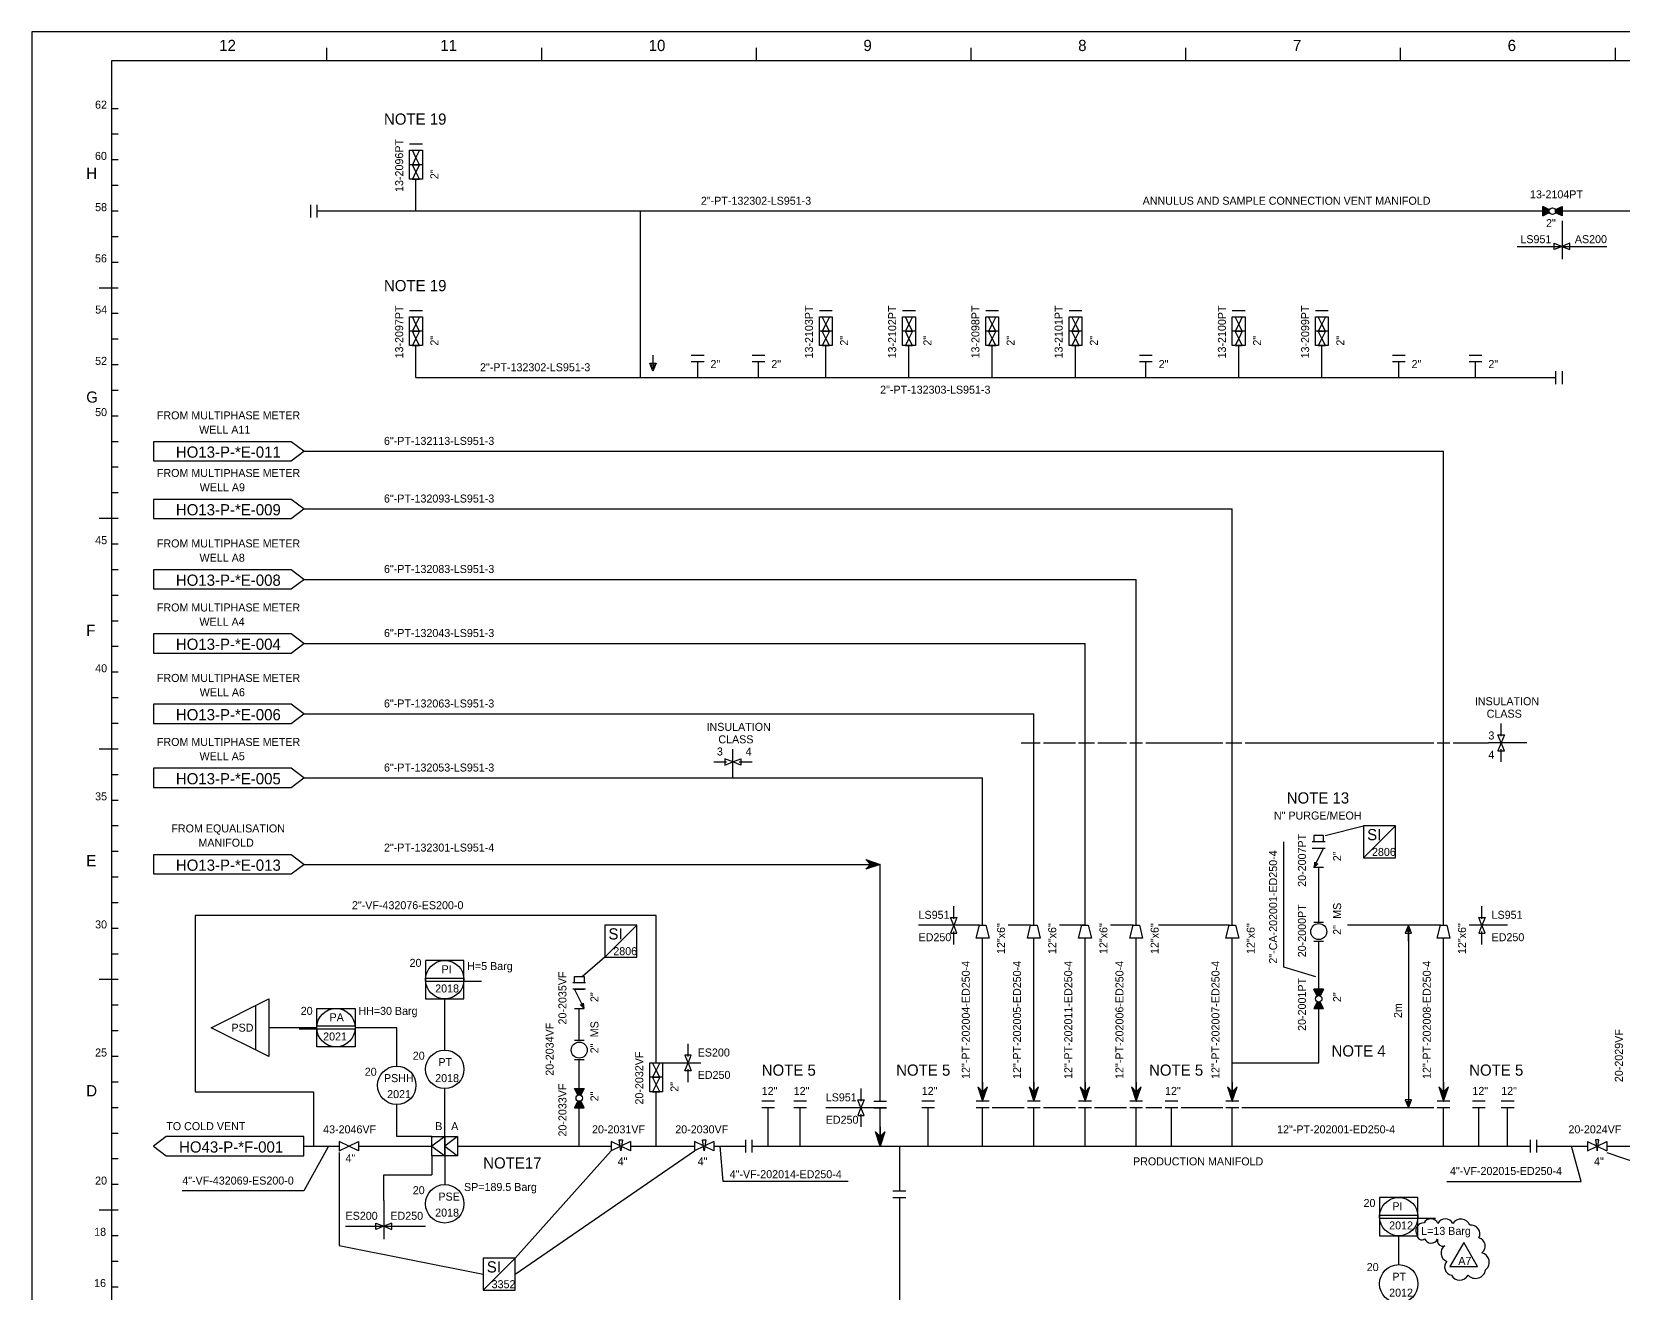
# Model space of a CAD drawing. Extents: x 0 to 840, y 0 to 594.
# Drawn here: x 0 to 497.1, y 200.1 to 594 of the extents above; entities that cross this region are included whole.
import ezdxf

# ---------------------------------------------------------------- set-up
doc = ezdxf.new("R2010")
doc.units = 0
for name, color, linetype in [('01-LIN-025-A', 7, 'Continuous'), ('08-LIN-050-A', 7, 'Continuous'), ('12-LIN-100-A', 7, 'Continuous'), ('18-LIN-025-SP', 7, 'Continuous'), ('35-TXT-025', 7, 'Continuous'), ('36-TXT-035', 7, 'Continuous'), ('43-', 7, 'Continuous'), ('50-REV-035-TRNG', 7, 'Continuous'), ('51-REV-035-CLD', 7, 'Continuous')]:
    doc.layers.add(name, color=color, linetype=linetype)

msp = doc.modelspace()

# ---------------------------------------------------------------- linework, layer by layer
at = {"layer": '01-LIN-025-A'}
for p, q in [((122, 552.5), (118, 552.5)), ((120, 548), (120, 548)), ((120, 548), (120, 548)), ((464, 527), (492, 527)), ((122, 500.5), (118, 500.5)), ((250, 500.5), (246, 500.5)), ((276, 500.5), (272, 500.5)), ((302, 500.5), (298, 500.5)), ((328, 500.5), (324, 500.5)), ((379, 500.5), (375, 500.5)), ((405, 500.5), (401, 500.5)), ((120, 496), (120, 496)), ((120, 496), (120, 496)), ((248, 496), (248, 496)), ((248, 496), (248, 496)), ((274, 496), (274, 496)), ((274, 496), (274, 496)), ((300, 496), (300, 496)), ((300, 496), (300, 496)), ((326, 496), (326, 496)), ((326, 496), (326, 496)), ((377, 496), (377, 496)), ((377, 496), (377, 496)), ((403, 496), (403, 496)), ((403, 496), (403, 496)), ((404, 343), (416, 346)), ((284, 315), (277, 315)), ((312, 315), (305, 315)), ((329, 315), (321, 315)), ((344, 315), (337, 315)), ((374, 315), (352, 315)), ((440, 315), (411, 315)), ((178.95, 305.01), (172, 299)), ((197, 267.5), (193, 267.5)), ((195, 263), (195, 263)), ((195, 263), (195, 263)), ((258, 258), (248, 258)), ((310, 258), (300, 258)), ((326, 258), (316, 258)), ((342, 258), (332, 258)), ((353, 258), (348, 258)), ((372, 258), (359, 258)), ((438, 258), (378, 258)), ((181, 244.5), (150.95, 211.01)), ((150.95, 206.01), (207, 244.5)), ((492, 244), (529.95, 231.01)), ((125, 243), (125, 237)), ((129, 243), (129, 234)), ((98, 221), (123, 221)), ((427, 209), (427, 218))]:
    msp.add_line(p, q, dxfattribs=at)
for points in [[(92.08, 589), (92.08, 585)], [(159.16, 589), (159.16, 585)], [(226.24, 589), (226.24, 585)], [(293.32, 589), (293.32, 585)], [(360.4, 589), (360.4, 585)], [(427.48, 589), (427.48, 585)], [(494.56, 589), (494.56, 585)], [(27, 570), (25, 570)], [(27, 562), (25, 562)], [(118, 559), (122, 559)], [(118, 557), (122, 557)], [(27, 554), (25, 554)], [(27, 546), (25, 546)], [(27, 538), (25, 538)], [(87, 540), (87, 536)], [(89, 540), (89, 536)], [(472, 539.5), (472, 536.5)], [(474.11, 538.45), (472, 539.5)], [(472, 536.5), (474.11, 537.55)], [(472.01, 536.5), (472.01, 539.5)], [(472.11, 536.55), (472.11, 539.45)], [(472.21, 536.6), (472.21, 539.4)], [(472.31, 536.65), (472.31, 539.35)], [(472.41, 536.7), (472.41, 539.3)], [(472.51, 536.75), (472.51, 539.25)], [(472.61, 536.8), (472.61, 539.2)], [(472.71, 536.85), (472.71, 539.15)], [(472.81, 536.9), (472.81, 539.1)], [(472.91, 536.95), (472.91, 539.05)], [(473.01, 537), (473.01, 539)], [(473.11, 537.05), (473.11, 538.95)], [(473.21, 537.1), (473.21, 538.9)], [(473.31, 537.15), (473.31, 538.85)], [(473.41, 537.2), (473.41, 538.8)], [(473.51, 537.25), (473.51, 538.75)], [(473.61, 537.3), (473.61, 538.7)], [(473.71, 537.35), (473.71, 538.65)], [(473.81, 537.4), (473.81, 538.6)], [(473.91, 537.45), (473.91, 538.55)], [(474.01, 537.5), (474.01, 538.5)], [(475.89, 538.45), (478, 539.5)], [(478, 536.5), (475.89, 537.55)], [(475.9, 538.43), (475.9, 538.45)], [(475.9, 537.55), (475.9, 537.56)], [(476, 537.5), (476, 538.5)], [(476.1, 537.45), (476.1, 538.55)], [(476.2, 537.4), (476.2, 538.6)], [(476.3, 537.35), (476.3, 538.65)], [(476.4, 537.3), (476.4, 538.7)], [(476.5, 537.25), (476.5, 538.75)], [(476.6, 537.2), (476.6, 538.8)], [(476.7, 537.15), (476.7, 538.85)], [(476.8, 537.1), (476.8, 538.9)], [(476.9, 537.05), (476.9, 538.95)], [(477, 537), (477, 539)], [(477.1, 536.95), (477.1, 539.05)], [(477.2, 536.9), (477.2, 539.1)], [(477.3, 536.85), (477.3, 539.15)], [(477.4, 536.8), (477.4, 539.2)], [(477.5, 536.75), (477.5, 539.25)], [(477.6, 536.7), (477.6, 539.3)], [(477.7, 536.65), (477.7, 539.35)], [(477.8, 536.6), (477.8, 539.4)], [(477.9, 536.55), (477.9, 539.45)], [(478, 539.5), (478, 536.5)], [(478, 535), (478, 523)], [(27, 530), (25, 530)], [(472, 527), (473, 527)], [(473, 527), (476, 527)], [(480, 527), (483, 527)], [(483, 527), (484, 527)], [(27, 522), (25, 522)], [(25, 514), (21, 514)], [(27, 514), (25, 514)], [(27, 506), (25, 506)], [(118, 507), (122, 507)], [(118, 505), (122, 505)], [(246, 507), (250, 507)], [(246, 505), (250, 505)], [(272, 507), (276, 507)], [(272, 505), (276, 505)], [(298, 507), (302, 507)], [(298, 505), (302, 505)], [(324, 507), (328, 507)], [(324, 505), (328, 505)], [(375, 507), (379, 507)], [(375, 505), (379, 505)], [(401, 507), (405, 507)], [(401, 505), (405, 505)], [(27, 498), (25, 498)], [(194, 493), (194, 490)], [(206, 493), (210, 493)], [(225, 493), (229, 493)], [(346, 493), (350, 493)], [(425, 493), (429, 493)], [(449, 493), (453, 493)], [(27, 490), (25, 490)], [(193.5, 490), (194, 488.75), (194.5, 490)], [(194.5, 490), (194, 489.8), (193.5, 490)], [(206, 491), (210, 491)], [(225, 491), (229, 491)], [(346, 491), (350, 491)], [(425, 491), (429, 491)], [(449, 491), (453, 491)], [(476, 488), (476, 484)], [(478, 488), (478, 484)], [(27, 482), (25, 482)], [(27, 474), (25, 474)], [(27, 466), (25, 466)], [(81, 466), (38, 466)], [(38, 466), (38, 460)], [(85, 463), (81, 466)], [(81, 460), (85, 463)], [(27, 458), (25, 458)], [(38, 460), (81, 460)], [(27, 450), (25, 450)], [(81, 448), (38, 448)], [(38, 448), (38, 442)], [(85, 445), (81, 448)], [(81, 442), (85, 445)], [(25, 442), (21, 442)], [(27, 442), (25, 442)], [(38, 442), (81, 442)], [(27, 434), (25, 434)], [(27, 426), (25, 426)], [(81, 426), (38, 426)], [(38, 426), (38, 420)], [(85, 423), (81, 426)], [(81, 420), (85, 423)], [(27, 418), (25, 418)], [(38, 420), (81, 420)], [(27, 410), (25, 410)], [(81, 406), (38, 406)], [(38, 406), (38, 400)], [(85, 403), (81, 406)], [(81, 400), (85, 403)], [(27, 402), (25, 402)], [(38, 400), (81, 400)], [(27, 394), (25, 394)], [(27, 386), (25, 386)], [(81, 384), (38, 384)], [(38, 384), (38, 378)], [(85, 381), (81, 384)], [(27, 378), (25, 378)], [(38, 378), (81, 378)], [(81, 378), (85, 381)], [(459, 377), (459, 378)], [(459, 374), (459, 377)], [(25, 370), (21, 370)], [(27, 370), (25, 370)], [(219, 361), (219, 370)], [(467, 372), (455, 372)], [(459, 367), (459, 370)], [(81, 364), (38, 364)], [(38, 364), (38, 358)], [(85, 361), (81, 364)], [(213, 366), (214, 366)], [(214, 366), (217, 366)], [(221, 366), (224, 366)], [(224, 366), (225, 366)], [(459, 366), (459, 367)], [(27, 362), (25, 362)], [(38, 358), (81, 358)], [(81, 358), (85, 361)], [(27, 354), (25, 354)], [(27, 346), (25, 346)], [(425.95, 346.01), (415.95, 346.01)], [(415.95, 346.01), (415.95, 336.01)], [(425.95, 346.01), (415.95, 336.01)], [(425.95, 336.01), (425.95, 346.01)], [(391, 341), (391, 302), (401, 299)], [(404, 341), (400, 341)], [(404, 339), (400, 339)], [(403.5, 341), (403.5, 343), (400.5, 343), (400.5, 341)], [(400.5, 333), (403.5, 339)], [(403.5, 339), (400.5, 339)], [(27, 338), (25, 338)], [(81, 337), (38, 337)], [(38, 337), (38, 331)], [(85, 334), (81, 337)], [(81, 331), (85, 334)], [(259, 334), (265, 334)], [(260.5, 332.5), (262, 334), (260.5, 335.5), (265, 334), (260.5, 332.5)], [(260.6, 335.47), (260.6, 335.4)], [(260.7, 335.43), (260.7, 335.3)], [(260.8, 335.4), (260.8, 335.2)], [(260.9, 335.37), (260.9, 335.1)], [(261, 335.33), (261, 335)], [(261.1, 335.3), (261.1, 334.9)], [(261.1, 333.1), (261.1, 332.7)], [(261.2, 335.27), (261.2, 334.8)], [(261.2, 333.2), (261.2, 332.73)], [(261.3, 335.23), (261.3, 334.7)], [(261.3, 333.3), (261.3, 332.77)], [(261.4, 335.2), (261.4, 334.6)], [(261.4, 333.4), (261.4, 332.8)], [(261.5, 335.17), (261.5, 334.5)], [(261.5, 333.5), (261.5, 332.83)], [(261.6, 335.13), (261.6, 334.4)], [(261.6, 333.6), (261.6, 332.87)], [(261.7, 335.1), (261.7, 334.3)], [(261.7, 333.7), (261.7, 332.9)], [(261.8, 335.07), (261.8, 334.2)], [(261.8, 333.8), (261.8, 332.93)], [(261.9, 335.03), (261.9, 334.1)], [(261.9, 333.9), (261.9, 332.97)], [(262, 335), (262, 334)], [(262, 334), (262, 333)], [(262.1, 334.97), (262.1, 333.03)], [(262.2, 334.93), (262.2, 333.07)], [(262.3, 334.9), (262.3, 333.1)], [(262.4, 334.87), (262.4, 333.13)], [(262.5, 334.83), (262.5, 333.17)], [(262.6, 334.8), (262.6, 333.2)], [(262.7, 334.77), (262.7, 333.23)], [(262.8, 334.73), (262.8, 333.27)], [(262.9, 334.7), (262.9, 333.3)], [(263, 334.67), (263, 333.33)], [(263.1, 334.63), (263.1, 333.37)], [(263.2, 334.6), (263.2, 333.4)], [(263.3, 334.57), (263.3, 333.43)], [(263.4, 334.53), (263.4, 333.47)], [(263.5, 334.5), (263.5, 333.5)], [(263.6, 334.47), (263.6, 333.53)], [(263.7, 334.43), (263.7, 333.57)], [(263.8, 334.4), (263.8, 333.6)], [(263.9, 334.37), (263.9, 333.63)], [(264, 334.33), (264, 333.67)], [(264.1, 334.3), (264.1, 333.7)], [(264.2, 334.27), (264.2, 333.73)], [(264.3, 334.23), (264.3, 333.77)], [(264.4, 334.2), (264.4, 333.8)], [(264.5, 334.17), (264.5, 333.83)], [(264.6, 334.13), (264.6, 333.87)], [(264.7, 334.1), (264.7, 333.9)], [(264.8, 334.07), (264.8, 333.93)], [(264.9, 334.03), (264.9, 333.97)], [(401.67, 334.22), (401, 334), (400.78, 334.67), (400.55, 333.11), (401.67, 334.22)], [(401, 334), (400.55, 333.11)], [(401.45, 334.06), (400.67, 333.33), (400.78, 334.39)], [(400.78, 334.39), (400.89, 333.78), (401.45, 334.06)], [(401.22, 333.89), (400.78, 333.55), (400.78, 334.11)], [(415.95, 336.01), (425.95, 336.01)], [(27, 330), (25, 330)], [(38, 331), (81, 331)], [(260.6, 332.6), (260.6, 332.53)], [(260.7, 332.7), (260.7, 332.57)], [(260.8, 332.8), (260.8, 332.6)], [(260.9, 332.9), (260.9, 332.63)], [(261, 333), (261, 332.67)], [(403.5, 333), (400.5, 333)], [(27, 322), (25, 322)], [(288, 320), (288, 321)], [(288, 317), (288, 320)], [(453, 320), (453, 321)], [(453, 317), (453, 320)], [(27, 314), (25, 314)], [(188.95, 315.01), (178.95, 315.01)], [(178.95, 315.01), (178.95, 305.01)], [(188.95, 315.01), (178.95, 305.01)], [(188.95, 305.01), (188.95, 315.01)], [(296, 315), (284, 315)], [(295, 311), (296, 315)], [(296, 315), (298, 315)], [(298, 315), (299, 311)], [(311, 311), (312, 315)], [(312, 315), (314, 315)], [(314, 315), (315, 311)], [(327, 311), (328, 315)], [(328, 315), (330, 315)], [(330, 315), (331, 311)], [(343, 311), (344, 315)], [(344, 315), (346, 315)], [(346, 315), (347, 311)], [(373, 311), (374, 315)], [(374, 315), (376, 315)], [(376, 315), (377, 311)], [(400.5, 316), (403.5, 316)], [(429.5, 313), (430, 314.25), (430.5, 313)], [(430.5, 313), (430, 313.2), (429.5, 313)], [(439, 311), (440, 315)], [(440, 315), (442, 315)], [(442, 315), (443, 311)], [(461, 315), (449, 315)], [(288, 310), (288, 313)], [(288, 309), (288, 310)], [(299, 311), (295, 311)], [(315, 311), (311, 311)], [(331, 311), (327, 311)], [(347, 311), (343, 311)], [(377, 311), (373, 311)], [(400.5, 310), (403.5, 310)], [(430, 310), (430, 313)], [(443, 311), (439, 311)], [(453, 310), (453, 313)], [(453, 309), (453, 310)], [(27, 306), (25, 306)], [(123, 304), (123, 292)], [(135, 304), (123, 304)], [(135, 292), (135, 304)], [(178.95, 305.01), (188.95, 305.01)], [(123, 298.5), (135, 298.5)], [(169.5, 297), (169.5, 299), (172.5, 299), (172.5, 297)], [(25, 298), (21, 298)], [(27, 298), (25, 298)], [(123, 297.5), (140.5, 297.5)], [(173, 297), (169, 297)], [(173, 295), (169, 295)], [(172.5, 289), (169.5, 295)], [(169.5, 295), (172.5, 295)], [(400.5, 295), (403.5, 295)], [(401.55, 292.89), (400.5, 295)], [(403.5, 294.99), (400.5, 294.99)], [(403.45, 294.89), (400.55, 294.89)], [(403.4, 294.79), (400.6, 294.79)], [(403.35, 294.69), (400.65, 294.69)], [(403.3, 294.59), (400.7, 294.59)], [(403.25, 294.49), (400.75, 294.49)], [(403.2, 294.39), (400.8, 294.39)], [(403.15, 294.29), (400.85, 294.29)], [(403.1, 294.19), (400.9, 294.19)], [(403.05, 294.09), (400.95, 294.09)], [(403, 293.99), (401, 293.99)], [(402.95, 293.89), (401.05, 293.89)], [(402.9, 293.79), (401.1, 293.79)], [(402.85, 293.69), (401.15, 293.69)], [(402.8, 293.59), (401.2, 293.59)], [(402.75, 293.49), (401.25, 293.49)], [(402.7, 293.39), (401.3, 293.39)], [(402.65, 293.29), (401.35, 293.29)], [(403.5, 295), (402.45, 292.89)], [(27, 290), (25, 290)], [(70, 276), (70, 290)], [(89, 277), (89, 289)], [(89, 289), (101, 289)], [(101, 289), (101, 277)], [(123, 292), (135, 292)], [(169.5, 289), (172.5, 289)], [(171.33, 290.22), (172, 290), (172.22, 290.67), (172.45, 289.11), (171.33, 290.22)], [(171.55, 290.06), (172.33, 289.33), (172.22, 290.39)], [(172.22, 290.39), (172.11, 289.78), (171.55, 290.06)], [(171.78, 289.89), (172.22, 289.55), (172.22, 290.11)], [(172, 290), (172.45, 289.11)], [(401.55, 291.11), (400.5, 289)], [(400.5, 289), (403.5, 289)], [(403.45, 289.1), (400.55, 289.1)], [(403.4, 289.2), (400.6, 289.2)], [(403.35, 289.3), (400.65, 289.3)], [(403.3, 289.4), (400.7, 289.4)], [(403.25, 289.5), (400.75, 289.5)], [(403.2, 289.6), (400.8, 289.6)], [(403.15, 289.7), (400.85, 289.7)], [(403.1, 289.8), (400.9, 289.8)], [(403.05, 289.9), (400.95, 289.9)], [(403, 290), (401, 290)], [(402.95, 290.1), (401.05, 290.1)], [(402.9, 290.2), (401.1, 290.2)], [(402.85, 290.3), (401.15, 290.3)], [(402.8, 290.4), (401.2, 290.4)], [(402.75, 290.5), (401.25, 290.5)], [(402.7, 290.6), (401.3, 290.6)], [(402.65, 290.7), (401.35, 290.7)], [(402.6, 293.19), (401.4, 293.19)], [(402.6, 290.8), (401.4, 290.8)], [(402.55, 293.09), (401.45, 293.09)], [(402.55, 290.9), (401.45, 290.9)], [(402.5, 292.99), (401.5, 292.99)], [(402.5, 291), (401.5, 291)], [(401.57, 291.1), (401.55, 291.1)], [(402.45, 291.1), (402.44, 291.1)], [(403.5, 289), (402.45, 291.11)], [(101, 283.5), (89, 283.5)], [(27, 282), (25, 282)], [(101, 282.5), (83.5, 282.5)], [(172.5, 279), (169.5, 279)], [(27, 274), (25, 274)], [(101, 277), (89, 277)], [(205, 277), (205, 278)], [(205, 274), (205, 277)], [(172.5, 273), (169.5, 273)], [(197, 272), (209, 272)], [(205, 267), (205, 270)], [(27, 266), (25, 266)], [(170.55, 261.89), (169.5, 264)], [(169.5, 264), (172.5, 264)], [(172.45, 263.9), (169.55, 263.9)], [(172.4, 263.8), (169.6, 263.8)], [(172.35, 263.7), (169.65, 263.7)], [(172.3, 263.6), (169.7, 263.6)], [(172.25, 263.5), (169.75, 263.5)], [(172.5, 264), (171.45, 261.89)], [(205, 266), (205, 267)], [(259, 264), (259, 263)], [(298.5, 264.5), (297, 263), (295.5, 264.5), (297, 260), (298.5, 264.5)], [(295.53, 264.4), (295.6, 264.4)], [(295.57, 264.3), (295.7, 264.3)], [(295.6, 264.2), (295.8, 264.2)], [(295.63, 264.1), (295.9, 264.1)], [(295.67, 264), (296, 264)], [(295.7, 263.9), (296.1, 263.9)], [(295.73, 263.8), (296.2, 263.8)], [(295.77, 263.7), (296.3, 263.7)], [(295.8, 263.6), (296.4, 263.6)], [(295.83, 263.5), (296.5, 263.5)], [(297, 266), (297, 260)], [(297.5, 263.5), (298.17, 263.5)], [(297.6, 263.6), (298.2, 263.6)], [(297.7, 263.7), (298.23, 263.7)], [(297.8, 263.8), (298.27, 263.8)], [(297.9, 263.9), (298.3, 263.9)], [(298, 264), (298.33, 264)], [(298.1, 264.1), (298.37, 264.1)], [(298.2, 264.2), (298.4, 264.2)], [(298.3, 264.3), (298.43, 264.3)], [(298.4, 264.4), (298.47, 264.4)], [(314.5, 264.5), (313, 263), (311.5, 264.5), (313, 260), (314.5, 264.5)], [(311.53, 264.4), (311.6, 264.4)], [(311.57, 264.3), (311.7, 264.3)], [(311.6, 264.2), (311.8, 264.2)], [(311.63, 264.1), (311.9, 264.1)], [(311.67, 264), (312, 264)], [(311.7, 263.9), (312.1, 263.9)], [(311.73, 263.8), (312.2, 263.8)], [(311.77, 263.7), (312.3, 263.7)], [(311.8, 263.6), (312.4, 263.6)], [(311.83, 263.5), (312.5, 263.5)], [(313, 266), (313, 260)], [(313.5, 263.5), (314.17, 263.5)], [(313.6, 263.6), (314.2, 263.6)], [(313.7, 263.7), (314.23, 263.7)], [(313.8, 263.8), (314.27, 263.8)], [(313.9, 263.9), (314.3, 263.9)], [(314, 264), (314.33, 264)], [(314.1, 264.1), (314.37, 264.1)], [(314.2, 264.2), (314.4, 264.2)], [(314.3, 264.3), (314.43, 264.3)], [(314.4, 264.4), (314.47, 264.4)], [(330.5, 264.5), (329, 263), (327.5, 264.5), (329, 260), (330.5, 264.5)], [(327.53, 264.4), (327.6, 264.4)], [(327.57, 264.3), (327.7, 264.3)], [(327.6, 264.2), (327.8, 264.2)], [(327.63, 264.1), (327.9, 264.1)], [(327.67, 264), (328, 264)], [(327.7, 263.9), (328.1, 263.9)], [(327.73, 263.8), (328.2, 263.8)], [(327.77, 263.7), (328.3, 263.7)], [(327.8, 263.6), (328.4, 263.6)], [(327.83, 263.5), (328.5, 263.5)], [(329, 266), (329, 260)], [(329.5, 263.5), (330.17, 263.5)], [(329.6, 263.6), (330.2, 263.6)], [(329.7, 263.7), (330.23, 263.7)], [(329.8, 263.8), (330.27, 263.8)], [(329.9, 263.9), (330.3, 263.9)], [(330, 264), (330.33, 264)], [(330.1, 264.1), (330.37, 264.1)], [(330.2, 264.2), (330.4, 264.2)], [(330.3, 264.3), (330.43, 264.3)], [(330.4, 264.4), (330.47, 264.4)], [(346.5, 264.5), (345, 263), (343.5, 264.5), (345, 260), (346.5, 264.5)], [(343.53, 264.4), (343.6, 264.4)], [(343.57, 264.3), (343.7, 264.3)], [(343.6, 264.2), (343.8, 264.2)], [(343.63, 264.1), (343.9, 264.1)], [(343.67, 264), (344, 264)], [(343.7, 263.9), (344.1, 263.9)], [(343.73, 263.8), (344.2, 263.8)], [(343.77, 263.7), (344.3, 263.7)], [(343.8, 263.6), (344.4, 263.6)], [(343.83, 263.5), (344.5, 263.5)], [(345, 266), (345, 260)], [(345.5, 263.5), (346.17, 263.5)], [(345.6, 263.6), (346.2, 263.6)], [(345.7, 263.7), (346.23, 263.7)], [(345.8, 263.8), (346.27, 263.8)], [(345.9, 263.9), (346.3, 263.9)], [(346, 264), (346.33, 264)], [(346.1, 264.1), (346.37, 264.1)], [(346.2, 264.2), (346.4, 264.2)], [(346.3, 264.3), (346.43, 264.3)], [(346.4, 264.4), (346.47, 264.4)], [(376.5, 264.5), (375, 263), (373.5, 264.5), (375, 260), (376.5, 264.5)], [(373.53, 264.4), (373.6, 264.4)], [(373.57, 264.3), (373.7, 264.3)], [(373.6, 264.2), (373.8, 264.2)], [(373.63, 264.1), (373.9, 264.1)], [(373.67, 264), (374, 264)], [(373.7, 263.9), (374.1, 263.9)], [(373.73, 263.8), (374.2, 263.8)], [(373.77, 263.7), (374.3, 263.7)], [(373.8, 263.6), (374.4, 263.6)], [(373.83, 263.5), (374.5, 263.5)], [(375, 266), (375, 260)], [(375.5, 263.5), (376.17, 263.5)], [(375.6, 263.6), (376.2, 263.6)], [(375.7, 263.7), (376.23, 263.7)], [(375.8, 263.8), (376.27, 263.8)], [(375.9, 263.9), (376.3, 263.9)], [(376, 264), (376.33, 264)], [(376.1, 264.1), (376.37, 264.1)], [(376.2, 264.2), (376.4, 264.2)], [(376.3, 264.3), (376.43, 264.3)], [(376.4, 264.4), (376.47, 264.4)], [(442.5, 264.5), (441, 263), (439.5, 264.5), (441, 260), (442.5, 264.5)], [(439.53, 264.4), (439.6, 264.4)], [(439.57, 264.3), (439.7, 264.3)], [(439.6, 264.2), (439.8, 264.2)], [(439.63, 264.1), (439.9, 264.1)], [(439.67, 264), (440, 264)], [(439.7, 263.9), (440.1, 263.9)], [(439.73, 263.8), (440.2, 263.8)], [(439.77, 263.7), (440.3, 263.7)], [(439.8, 263.6), (440.4, 263.6)], [(439.83, 263.5), (440.5, 263.5)], [(441, 266), (441, 260)], [(441.5, 263.5), (442.17, 263.5)], [(441.6, 263.6), (442.2, 263.6)], [(441.7, 263.7), (442.23, 263.7)], [(441.8, 263.8), (442.27, 263.8)], [(441.9, 263.9), (442.3, 263.9)], [(442, 264), (442.33, 264)], [(442.1, 264.1), (442.37, 264.1)], [(442.2, 264.2), (442.4, 264.2)], [(442.3, 264.3), (442.43, 264.3)], [(442.4, 264.4), (442.47, 264.4)], [(125, 249), (114, 249), (114, 259)], [(170.55, 260.11), (169.5, 258)], [(172.25, 258.51), (169.75, 258.51)], [(172.2, 263.4), (169.8, 263.4)], [(172.2, 258.61), (169.8, 258.61)], [(172.15, 263.3), (169.85, 263.3)], [(172.15, 258.71), (169.85, 258.71)], [(172.1, 263.2), (169.9, 263.2)], [(172.1, 258.81), (169.9, 258.81)], [(172.05, 263.1), (169.95, 263.1)], [(172.05, 258.91), (169.95, 258.91)], [(172, 263), (170, 263)], [(172, 259.01), (170, 259.01)], [(171.95, 262.9), (170.05, 262.9)], [(171.95, 259.11), (170.05, 259.11)], [(171.9, 262.8), (170.1, 262.8)], [(171.9, 259.21), (170.1, 259.21)], [(171.85, 262.7), (170.15, 262.7)], [(171.85, 259.31), (170.15, 259.31)], [(171.8, 262.6), (170.2, 262.6)], [(171.8, 259.41), (170.2, 259.41)], [(171.75, 262.5), (170.25, 262.5)], [(171.75, 259.51), (170.25, 259.51)], [(171.7, 262.4), (170.3, 262.4)], [(171.7, 259.61), (170.3, 259.61)], [(171.65, 262.3), (170.35, 262.3)], [(171.65, 259.71), (170.35, 259.71)], [(171.6, 262.2), (170.4, 262.2)], [(171.6, 259.81), (170.4, 259.81)], [(171.55, 262.1), (170.45, 262.1)], [(171.55, 259.91), (170.45, 259.91)], [(171.5, 262), (170.5, 262)], [(171.5, 260.01), (170.5, 260.01)], [(170.57, 261.9), (170.55, 261.9)], [(171.45, 261.9), (171.44, 261.9)], [(172.5, 258), (171.45, 260.11)], [(232, 260), (228, 260)], [(242, 260), (238, 260)], [(259, 263), (259, 260)], [(263, 260), (267, 260)], [(282, 260), (278, 260)], [(299, 260), (295, 260)], [(295.87, 263.4), (296.6, 263.4)], [(295.9, 263.3), (296.7, 263.3)], [(295.93, 263.2), (296.8, 263.2)], [(295.97, 263.1), (296.9, 263.1)], [(296, 263), (297, 263)], [(296.03, 262.9), (297.97, 262.9)], [(296.07, 262.8), (297.93, 262.8)], [(296.1, 262.7), (297.9, 262.7)], [(296.13, 262.6), (297.87, 262.6)], [(296.17, 262.5), (297.83, 262.5)], [(296.2, 262.4), (297.8, 262.4)], [(296.23, 262.3), (297.77, 262.3)], [(296.27, 262.2), (297.73, 262.2)], [(296.3, 262.1), (297.7, 262.1)], [(296.33, 262), (297.67, 262)], [(296.37, 261.9), (297.63, 261.9)], [(296.4, 261.8), (297.6, 261.8)], [(296.43, 261.7), (297.57, 261.7)], [(296.47, 261.6), (297.53, 261.6)], [(296.5, 261.5), (297.5, 261.5)], [(296.53, 261.4), (297.47, 261.4)], [(296.57, 261.3), (297.43, 261.3)], [(296.6, 261.2), (297.4, 261.2)], [(296.63, 261.1), (297.37, 261.1)], [(296.67, 261), (297.33, 261)], [(296.7, 260.9), (297.3, 260.9)], [(296.73, 260.8), (297.27, 260.8)], [(296.77, 260.7), (297.23, 260.7)], [(296.8, 260.6), (297.2, 260.6)], [(296.83, 260.5), (297.17, 260.5)], [(296.87, 260.4), (297.13, 260.4)], [(296.9, 260.3), (297.1, 260.3)], [(296.93, 260.2), (297.07, 260.2)], [(296.97, 260.1), (297.03, 260.1)], [(297, 263), (298, 263)], [(297.1, 263.1), (298.03, 263.1)], [(297.2, 263.2), (298.07, 263.2)], [(297.3, 263.3), (298.1, 263.3)], [(297.4, 263.4), (298.13, 263.4)], [(315, 260), (311, 260)], [(311.87, 263.4), (312.6, 263.4)], [(311.9, 263.3), (312.7, 263.3)], [(311.93, 263.2), (312.8, 263.2)], [(311.97, 263.1), (312.9, 263.1)], [(312, 263), (313, 263)], [(312.03, 262.9), (313.97, 262.9)], [(312.07, 262.8), (313.93, 262.8)], [(312.1, 262.7), (313.9, 262.7)], [(312.13, 262.6), (313.87, 262.6)], [(312.17, 262.5), (313.83, 262.5)], [(312.2, 262.4), (313.8, 262.4)], [(312.23, 262.3), (313.77, 262.3)], [(312.27, 262.2), (313.73, 262.2)], [(312.3, 262.1), (313.7, 262.1)], [(312.33, 262), (313.67, 262)], [(312.37, 261.9), (313.63, 261.9)], [(312.4, 261.8), (313.6, 261.8)], [(312.43, 261.7), (313.57, 261.7)], [(312.47, 261.6), (313.53, 261.6)], [(312.5, 261.5), (313.5, 261.5)], [(312.53, 261.4), (313.47, 261.4)], [(312.57, 261.3), (313.43, 261.3)], [(312.6, 261.2), (313.4, 261.2)], [(312.63, 261.1), (313.37, 261.1)], [(312.67, 261), (313.33, 261)], [(312.7, 260.9), (313.3, 260.9)], [(312.73, 260.8), (313.27, 260.8)], [(312.77, 260.7), (313.23, 260.7)], [(312.8, 260.6), (313.2, 260.6)], [(312.83, 260.5), (313.17, 260.5)], [(312.87, 260.4), (313.13, 260.4)], [(312.9, 260.3), (313.1, 260.3)], [(312.93, 260.2), (313.07, 260.2)], [(312.97, 260.1), (313.03, 260.1)], [(313, 263), (314, 263)], [(313.1, 263.1), (314.03, 263.1)], [(313.2, 263.2), (314.07, 263.2)], [(313.3, 263.3), (314.1, 263.3)], [(313.4, 263.4), (314.13, 263.4)], [(331, 260), (327, 260)], [(327.87, 263.4), (328.6, 263.4)], [(327.9, 263.3), (328.7, 263.3)], [(327.93, 263.2), (328.8, 263.2)], [(327.97, 263.1), (328.9, 263.1)], [(328, 263), (329, 263)], [(328.03, 262.9), (329.97, 262.9)], [(328.07, 262.8), (329.93, 262.8)], [(328.1, 262.7), (329.9, 262.7)], [(328.13, 262.6), (329.87, 262.6)], [(328.17, 262.5), (329.83, 262.5)], [(328.2, 262.4), (329.8, 262.4)], [(328.23, 262.3), (329.77, 262.3)], [(328.27, 262.2), (329.73, 262.2)], [(328.3, 262.1), (329.7, 262.1)], [(328.33, 262), (329.67, 262)], [(328.37, 261.9), (329.63, 261.9)], [(328.4, 261.8), (329.6, 261.8)], [(328.43, 261.7), (329.57, 261.7)], [(328.47, 261.6), (329.53, 261.6)], [(328.5, 261.5), (329.5, 261.5)], [(328.53, 261.4), (329.47, 261.4)], [(328.57, 261.3), (329.43, 261.3)], [(328.6, 261.2), (329.4, 261.2)], [(328.63, 261.1), (329.37, 261.1)], [(328.67, 261), (329.33, 261)], [(328.7, 260.9), (329.3, 260.9)], [(328.73, 260.8), (329.27, 260.8)], [(328.77, 260.7), (329.23, 260.7)], [(328.8, 260.6), (329.2, 260.6)], [(328.83, 260.5), (329.17, 260.5)], [(328.87, 260.4), (329.13, 260.4)], [(328.9, 260.3), (329.1, 260.3)], [(328.93, 260.2), (329.07, 260.2)], [(328.97, 260.1), (329.03, 260.1)], [(329, 263), (330, 263)], [(329.1, 263.1), (330.03, 263.1)], [(329.2, 263.2), (330.07, 263.2)], [(329.3, 263.3), (330.1, 263.3)], [(329.4, 263.4), (330.13, 263.4)], [(347, 260), (343, 260)], [(343.87, 263.4), (344.6, 263.4)], [(343.9, 263.3), (344.7, 263.3)], [(343.93, 263.2), (344.8, 263.2)], [(343.97, 263.1), (344.9, 263.1)], [(344, 263), (345, 263)], [(344.03, 262.9), (345.97, 262.9)], [(344.07, 262.8), (345.93, 262.8)], [(344.1, 262.7), (345.9, 262.7)], [(344.13, 262.6), (345.87, 262.6)], [(344.17, 262.5), (345.83, 262.5)], [(344.2, 262.4), (345.8, 262.4)], [(344.23, 262.3), (345.77, 262.3)], [(344.27, 262.2), (345.73, 262.2)], [(344.3, 262.1), (345.7, 262.1)], [(344.33, 262), (345.67, 262)], [(344.37, 261.9), (345.63, 261.9)], [(344.4, 261.8), (345.6, 261.8)], [(344.43, 261.7), (345.57, 261.7)], [(344.47, 261.6), (345.53, 261.6)], [(344.5, 261.5), (345.5, 261.5)], [(344.53, 261.4), (345.47, 261.4)], [(344.57, 261.3), (345.43, 261.3)], [(344.6, 261.2), (345.4, 261.2)], [(344.63, 261.1), (345.37, 261.1)], [(344.67, 261), (345.33, 261)], [(344.7, 260.9), (345.3, 260.9)], [(344.73, 260.8), (345.27, 260.8)], [(344.77, 260.7), (345.23, 260.7)], [(344.8, 260.6), (345.2, 260.6)], [(344.83, 260.5), (345.17, 260.5)], [(344.87, 260.4), (345.13, 260.4)], [(344.9, 260.3), (345.1, 260.3)], [(344.93, 260.2), (345.07, 260.2)], [(344.97, 260.1), (345.03, 260.1)], [(345, 263), (346, 263)], [(345.1, 263.1), (346.03, 263.1)], [(345.2, 263.2), (346.07, 263.2)], [(345.3, 263.3), (346.1, 263.3)], [(345.4, 263.4), (346.13, 263.4)], [(358, 260), (354, 260)], [(377, 260), (373, 260)], [(373.87, 263.4), (374.6, 263.4)], [(373.9, 263.3), (374.7, 263.3)], [(373.93, 263.2), (374.8, 263.2)], [(373.97, 263.1), (374.9, 263.1)], [(374, 263), (375, 263)], [(374.03, 262.9), (375.97, 262.9)], [(374.07, 262.8), (375.93, 262.8)], [(374.1, 262.7), (375.9, 262.7)], [(374.13, 262.6), (375.87, 262.6)], [(374.17, 262.5), (375.83, 262.5)], [(374.2, 262.4), (375.8, 262.4)], [(374.23, 262.3), (375.77, 262.3)], [(374.27, 262.2), (375.73, 262.2)], [(374.3, 262.1), (375.7, 262.1)], [(374.33, 262), (375.67, 262)], [(374.37, 261.9), (375.63, 261.9)], [(374.4, 261.8), (375.6, 261.8)], [(374.43, 261.7), (375.57, 261.7)], [(374.47, 261.6), (375.53, 261.6)], [(374.5, 261.5), (375.5, 261.5)], [(374.53, 261.4), (375.47, 261.4)], [(374.57, 261.3), (375.43, 261.3)], [(374.6, 261.2), (375.4, 261.2)], [(374.63, 261.1), (375.37, 261.1)], [(374.67, 261), (375.33, 261)], [(374.7, 260.9), (375.3, 260.9)], [(374.73, 260.8), (375.27, 260.8)], [(374.77, 260.7), (375.23, 260.7)], [(374.8, 260.6), (375.2, 260.6)], [(374.83, 260.5), (375.17, 260.5)], [(374.87, 260.4), (375.13, 260.4)], [(374.9, 260.3), (375.1, 260.3)], [(374.93, 260.2), (375.07, 260.2)], [(374.97, 260.1), (375.03, 260.1)], [(375, 263), (376, 263)], [(375.1, 263.1), (376.03, 263.1)], [(375.2, 263.2), (376.07, 263.2)], [(375.3, 263.3), (376.1, 263.3)], [(375.4, 263.4), (376.13, 263.4)], [(430.5, 260), (430, 258.75), (429.5, 260)], [(429.5, 260), (430, 259.8), (430.5, 260)], [(430, 263), (430, 260)], [(443, 260), (439, 260)], [(439.87, 263.4), (440.6, 263.4)], [(439.9, 263.3), (440.7, 263.3)], [(439.93, 263.2), (440.8, 263.2)], [(439.97, 263.1), (440.9, 263.1)], [(440, 263), (441, 263)], [(440.03, 262.9), (441.97, 262.9)], [(440.07, 262.8), (441.93, 262.8)], [(440.1, 262.7), (441.9, 262.7)], [(440.13, 262.6), (441.87, 262.6)], [(440.17, 262.5), (441.83, 262.5)], [(440.2, 262.4), (441.8, 262.4)], [(440.23, 262.3), (441.77, 262.3)], [(440.27, 262.2), (441.73, 262.2)], [(440.3, 262.1), (441.7, 262.1)], [(440.33, 262), (441.67, 262)], [(440.37, 261.9), (441.63, 261.9)], [(440.4, 261.8), (441.6, 261.8)], [(440.43, 261.7), (441.57, 261.7)], [(440.47, 261.6), (441.53, 261.6)], [(440.5, 261.5), (441.5, 261.5)], [(440.53, 261.4), (441.47, 261.4)], [(440.57, 261.3), (441.43, 261.3)], [(440.6, 261.2), (441.4, 261.2)], [(440.63, 261.1), (441.37, 261.1)], [(440.67, 261), (441.33, 261)], [(440.7, 260.9), (441.3, 260.9)], [(440.73, 260.8), (441.27, 260.8)], [(440.77, 260.7), (441.23, 260.7)], [(440.8, 260.6), (441.2, 260.6)], [(440.83, 260.5), (441.17, 260.5)], [(440.87, 260.4), (441.13, 260.4)], [(440.9, 260.3), (441.1, 260.3)], [(440.93, 260.2), (441.07, 260.2)], [(440.97, 260.1), (441.03, 260.1)], [(441, 263), (442, 263)], [(441.1, 263.1), (442.03, 263.1)], [(441.2, 263.2), (442.07, 263.2)], [(441.3, 263.3), (442.1, 263.3)], [(441.4, 263.4), (442.13, 263.4)], [(454, 260), (450, 260)], [(463, 260), (459, 260)], [(27, 258), (25, 258)], [(172.5, 258.01), (169.5, 258.01)], [(169.5, 258), (172.5, 258)], [(172.45, 258.11), (169.55, 258.11)], [(172.4, 258.21), (169.6, 258.21)], [(172.35, 258.31), (169.65, 258.31)], [(172.3, 258.41), (169.7, 258.41)], [(232, 258), (228, 258)], [(242, 258), (238, 258)], [(267, 258), (255, 258)], [(259, 256), (259, 253)], [(263, 258), (267, 258)], [(282, 258), (278, 258)], [(299, 258), (295, 258)], [(315, 258), (311, 258)], [(331, 258), (327, 258)], [(347, 258), (343, 258)], [(358, 258), (354, 258)], [(377, 258), (373, 258)], [(443, 258), (439, 258)], [(454, 258), (450, 258)], [(463, 258), (459, 258)], [(27, 250), (25, 250)], [(42, 249), (38, 246)], [(85, 249), (42, 249)], [(85, 243), (85, 249)], [(125, 249), (129, 249)], [(125, 243), (125, 249)], [(129, 249), (125, 246)], [(129, 249), (129, 243)], [(129, 249), (133, 249)], [(129, 243), (129, 249)], [(133, 249), (129, 246)], [(133, 249), (133, 243)], [(259, 253), (259, 252)], [(263.5, 250.5), (265, 249), (266.5, 250.5), (265, 246), (263.5, 250.5)], [(263.6, 250.4), (263.53, 250.4)], [(263.7, 250.3), (263.57, 250.3)], [(263.8, 250.2), (263.6, 250.2)], [(263.9, 250.1), (263.63, 250.1)], [(264, 250), (263.67, 250)], [(264.1, 249.9), (263.7, 249.9)], [(264.2, 249.8), (263.73, 249.8)], [(264.3, 249.7), (263.77, 249.7)], [(264.4, 249.6), (263.8, 249.6)], [(264.5, 249.5), (263.83, 249.5)], [(264.6, 249.4), (263.87, 249.4)], [(264.7, 249.3), (263.9, 249.3)], [(264.8, 249.2), (263.93, 249.2)], [(264.9, 249.1), (263.97, 249.1)], [(265, 249), (264, 249)], [(265.97, 248.9), (264.03, 248.9)], [(265.93, 248.8), (264.07, 248.8)], [(265.9, 248.7), (264.1, 248.7)], [(265.87, 248.6), (264.13, 248.6)], [(265, 252), (265, 246)], [(266, 249), (265, 249)], [(266.03, 249.1), (265.1, 249.1)], [(266.07, 249.2), (265.2, 249.2)], [(266.1, 249.3), (265.3, 249.3)], [(266.13, 249.4), (265.4, 249.4)], [(266.17, 249.5), (265.5, 249.5)], [(266.2, 249.6), (265.6, 249.6)], [(266.23, 249.7), (265.7, 249.7)], [(266.27, 249.8), (265.8, 249.8)], [(266.3, 249.9), (265.9, 249.9)], [(266.33, 250), (266, 250)], [(266.37, 250.1), (266.1, 250.1)], [(266.4, 250.2), (266.2, 250.2)], [(266.43, 250.3), (266.3, 250.3)], [(266.47, 250.4), (266.4, 250.4)], [(38, 246), (42, 243)], [(92.53, 245.8), (85, 232), (47, 232)], [(96, 244), (96, 215), (140.95, 206.01)], [(125, 246), (129, 243)], [(129, 246), (133, 243)], [(187, 247.5), (181, 244.5)], [(181, 247.5), (181, 244.5)], [(187, 244.5), (181, 247.5)], [(187, 247.5), (187, 244.5)], [(213, 247.5), (207, 244.5)], [(207, 247.5), (207, 244.5)], [(213, 244.5), (207, 247.5)], [(213, 247.5), (213, 244.5)], [(255, 235), (216, 235), (215, 246)], [(223, 244), (223, 248)], [(225, 244), (225, 248)], [(265.83, 248.5), (264.17, 248.5)], [(265.8, 248.4), (264.2, 248.4)], [(265.77, 248.3), (264.23, 248.3)], [(265.73, 248.2), (264.27, 248.2)], [(265.7, 248.1), (264.3, 248.1)], [(265.67, 248), (264.33, 248)], [(265.63, 247.9), (264.37, 247.9)], [(265.6, 247.8), (264.4, 247.8)], [(265.57, 247.7), (264.43, 247.7)], [(265.53, 247.6), (264.47, 247.6)], [(265.5, 247.5), (264.5, 247.5)], [(265.47, 247.4), (264.53, 247.4)], [(265.43, 247.3), (264.57, 247.3)], [(265.4, 247.2), (264.6, 247.2)], [(265.37, 247.1), (264.63, 247.1)], [(265.33, 247), (264.67, 247)], [(265.3, 246.9), (264.7, 246.9)], [(265.27, 246.8), (264.73, 246.8)], [(265.23, 246.7), (264.77, 246.7)], [(265.2, 246.6), (264.8, 246.6)], [(265.17, 246.5), (264.83, 246.5)], [(265.13, 246.4), (264.87, 246.4)], [(265.1, 246.3), (264.9, 246.3)], [(265.07, 246.2), (264.93, 246.2)], [(265.03, 246.1), (264.97, 246.1)], [(442, 235), (484, 235), (481, 246)], [(468, 248), (468, 244)], [(470, 248), (470, 244)], [(486, 247.5), (492, 244.5)], [(486, 247.5), (486, 244.5)], [(486, 244.5), (492, 247.5)], [(492, 247.5), (492, 244.5)], [(27, 242), (25, 242)], [(42, 243), (85, 243)], [(129, 243), (125, 243)], [(133, 243), (129, 243)], [(27, 234), (25, 234)], [(110, 229), (110, 237), (125, 237)], [(110, 229), (110, 217)], [(269, 232), (273, 232)], [(269, 230), (273, 230)], [(421, 230), (421, 218)], [(433, 230), (421, 230)], [(433, 218), (433, 230)], [(25, 226), (21, 226)], [(27, 226), (25, 226)], [(421, 224.5), (433, 224.5)], [(104, 221), (105, 221)], [(105, 221), (108, 221)], [(112, 221), (115, 221)], [(115, 221), (116, 221)], [(421, 223.5), (438.5, 223.5)], [(27, 218), (25, 218)], [(421, 218), (433, 218)], [(27, 210), (25, 210)], [(150.95, 211.01), (140.95, 211.01)], [(140.95, 211.01), (140.95, 201.01)], [(150.95, 211.01), (140.95, 201.01)], [(150.95, 211.01), (140.95, 211.01)], [(140.95, 211.01), (140.95, 201.01)], [(150.95, 211.01), (140.95, 201.01)], [(150.95, 201.01), (150.95, 211.01)], [(150.95, 201.01), (150.95, 211.01)], [(27, 202), (25, 202)], [(140.95, 201.01), (150.95, 201.01)], [(140.95, 201.01), (150.95, 201.01)]]:
    msp.add_lwpolyline(points, dxfattribs=at)
for points in [[(122, 548), (118, 548), (118, 557), (122, 557)], [(121.13, 557), (120, 554.75), (118.87, 557)], [(121.13, 552.5), (120, 554.75), (118.87, 552.5)], [(121.13, 552.5), (120, 550.25), (118.87, 552.5)], [(121.13, 548), (120, 550.25), (118.87, 548)], [(475.5, 526), (475.5, 528), (478, 527)], [(480.45, 526), (480.45, 528), (477.95, 527)], [(122, 496), (118, 496), (118, 505), (122, 505)], [(121.13, 505), (120, 502.75), (118.87, 505)], [(121.13, 500.5), (120, 502.75), (118.87, 500.5)], [(250, 496), (246, 496), (246, 505), (250, 505)], [(249.13, 505), (248, 502.75), (246.87, 505)], [(249.13, 500.5), (248, 502.75), (246.87, 500.5)], [(276, 496), (272, 496), (272, 505), (276, 505)], [(275.13, 505), (274, 502.75), (272.87, 505)], [(275.13, 500.5), (274, 502.75), (272.87, 500.5)], [(302, 496), (298, 496), (298, 505), (302, 505)], [(301.13, 505), (300, 502.75), (298.87, 505)], [(301.13, 500.5), (300, 502.75), (298.87, 500.5)], [(328, 496), (324, 496), (324, 505), (328, 505)], [(327.13, 505), (326, 502.75), (324.87, 505)], [(327.13, 500.5), (326, 502.75), (324.87, 500.5)], [(379, 496), (375, 496), (375, 505), (379, 505)], [(378.13, 505), (377, 502.75), (375.87, 505)], [(378.13, 500.5), (377, 502.75), (375.87, 500.5)], [(405, 496), (401, 496), (401, 505), (405, 505)], [(404.13, 505), (403, 502.75), (401.87, 505)], [(404.13, 500.5), (403, 502.75), (401.87, 500.5)], [(121.13, 500.5), (120, 498.25), (118.87, 500.5)], [(121.13, 496), (120, 498.25), (118.87, 496)], [(249.13, 500.5), (248, 498.25), (246.87, 500.5)], [(249.13, 496), (248, 498.25), (246.87, 496)], [(275.13, 500.5), (274, 498.25), (272.87, 500.5)], [(275.13, 496), (274, 498.25), (272.87, 496)], [(301.13, 500.5), (300, 498.25), (298.87, 500.5)], [(301.13, 496), (300, 498.25), (298.87, 496)], [(327.13, 500.5), (326, 498.25), (324.87, 500.5)], [(327.13, 496), (326, 498.25), (324.87, 496)], [(378.13, 500.5), (377, 498.25), (375.87, 500.5)], [(378.13, 496), (377, 498.25), (375.87, 496)], [(404.13, 500.5), (403, 498.25), (401.87, 500.5)], [(404.13, 496), (403, 498.25), (401.87, 496)], [(193, 490.5), (195, 490.5), (194, 488)], [(458, 374.45), (460, 374.45), (459, 371.95)], [(458, 369.5), (460, 369.5), (459, 372)], [(216.5, 367), (216.5, 365), (219, 366)], [(221.45, 367), (221.45, 365), (218.95, 366)], [(287, 317.45), (289, 317.45), (288, 314.95)], [(287, 312.5), (289, 312.5), (288, 315)], [(429, 312.5), (431, 312.5), (430, 315)], [(452, 317.45), (454, 317.45), (453, 314.95)], [(452, 312.5), (454, 312.5), (453, 315)], [(74, 274), (56, 283), (74, 292)], [(206, 274.45), (204, 274.45), (205, 271.95)], [(197, 263), (193, 263), (193, 272), (197, 272)], [(196.13, 272), (195, 269.75), (193.87, 272)], [(196.13, 267.5), (195, 269.75), (193.87, 267.5)], [(206, 269.5), (204, 269.5), (205, 272)], [(196.13, 267.5), (195, 265.25), (193.87, 267.5)], [(196.13, 263), (195, 265.25), (193.87, 263)], [(258, 260.5), (260, 260.5), (259, 258)], [(431, 260.5), (429, 260.5), (430, 258)], [(258, 255.55), (260, 255.55), (259, 258.05)], [(96, 244.5), (99, 246), (96, 247.5)], [(102, 244.5), (99, 246), (102, 247.5)], [(184.5, 248), (184, 244.5), (183.5, 248)], [(210.5, 248), (210, 244.5), (209.5, 248)], [(488.5, 248), (489, 244.5), (489.5, 248)], [(107.5, 220), (107.5, 222), (110, 221)], [(112.45, 220), (112.45, 222), (109.95, 221)]]:
    msp.add_lwpolyline(points, close=True, dxfattribs=at)
for centre, radius in [((475, 538), 1), ((402, 313), 2.5), ((129, 298), 6), ((95, 283), 6), ((402, 292), 1), ((171, 276), 2.5), ((129, 270), 6), ((114, 265), 6), ((171, 261), 1), ((129, 228), 6), ((427, 224), 6), ((427, 203), 6)]:
    msp.add_circle(centre, radius, dxfattribs=at)
at = {"layer": '08-LIN-050-A'}
for p, q in [((120, 538), (120, 548)), ((472, 538), (89, 538)), ((190, 538), (190, 486)), ((647, 538), (478, 538)), ((120, 486), (120, 496)), ((248, 486), (248, 496)), ((274, 486), (274, 496)), ((300, 486), (300, 496)), ((326, 486), (326, 496)), ((377, 486), (377, 496)), ((403, 486), (403, 496)), ((208, 486), (208, 491)), ((227, 486), (227, 491)), ((348, 486), (348, 491)), ((427, 486), (427, 491)), ((451, 486), (451, 491)), ((120, 486), (476, 486)), ((85, 246), (96, 246)), ((102, 246), (125, 246))]:
    msp.add_line(p, q, dxfattribs=at)
msp.add_lwpolyline([(25, 585), (830, 585), (830, 10), (25, 10)], close=True, dxfattribs=at)
msp.add_lwpolyline([(195, 272), (195, 318), (51, 318), (51, 263), (88, 263), (88, 246)], dxfattribs=at)
at = {"layer": '12-LIN-100-A'}
for p, q in [((85, 463), (441, 463)), ((441, 372), (441, 463)), ((85, 445), (375, 445)), ((375, 372), (375, 445)), ((85, 423), (345, 423)), ((345, 372), (345, 423)), ((85, 403), (329, 403)), ((329, 372), (329, 403)), ((85, 381), (313, 381)), ((313, 372), (313, 381)), ((85, 361), (219, 361))]:
    msp.add_line(p, q, dxfattribs=at)
at = {"layer": '18-LIN-025-SP'}
for p, q in [((313, 315), (313, 372)), ((329, 315), (329, 372)), ((345, 315), (345, 372)), ((375, 315), (375, 372)), ((441, 315), (441, 372)), ((219, 361), (297, 361)), ((297, 315), (297, 361)), ((85, 334), (265, 334)), ((265, 260), (265, 334)), ((402, 316), (402, 333)), ((297, 260), (297, 311)), ((313, 260), (313, 311)), ((329, 260), (329, 311)), ((345, 260), (345, 311)), ((375, 260), (375, 311)), ((402, 295), (402, 310)), ((441, 260), (441, 311)), ((129, 276), (129, 292)), ((171, 279), (171, 289)), ((89, 283), (74, 283)), ((171, 262), (171, 273)), ((195, 246), (195, 263)), ((171, 246), (171, 258)), ((230, 246), (230, 258)), ((240, 246), (240, 258)), ((265, 246), (265, 258)), ((280, 246), (280, 258)), ((297, 246), (297, 258)), ((313, 246), (313, 258)), ((329, 246), (329, 258)), ((345, 246), (345, 258)), ((356, 246), (356, 258)), ((375, 246), (375, 258)), ((441, 246), (441, 258)), ((452, 246), (452, 258)), ((461, 246), (461, 258)), ((133, 246), (181, 246)), ((187, 246), (207, 246)), ((213, 246), (223, 246)), ((225, 246), (468, 246)), ((271, 246), (271, 232)), ((470, 246), (486, 246)), ((492, 246), (506, 246)), ((271, 230), (271, 162))]:
    msp.add_line(p, q, dxfattribs=at)
for points in [[(375, 272), (402, 272), (402, 289)], [(114, 271), (114, 283), (101, 283)]]:
    msp.add_lwpolyline(points, dxfattribs=at)
at = {"layer": '35-TXT-025'}
for p, q in [((309, 372), (315, 372)), ((316, 372), (326, 372)), ((327, 372), (332, 372)), ((333, 372), (342, 372)), ((343, 372), (347, 372)), ((348, 372), (372, 372)), ((373, 372), (378, 372)), ((379, 372), (438, 372)), ((439, 372), (443, 372)), ((444, 372), (455, 372)), ((430, 315), (430, 258)), ((129, 249), (129, 264))]:
    msp.add_line(p, q, dxfattribs=at)
at = {"layer": '43-'}
msp.add_lwpolyline([(0, 594), (0, 0), (840, 0), (840, 594)], close=True, dxfattribs=at)
at = {"layer": '50-REV-035-TRNG'}
msp.add_lwpolyline([(447.29, 215.87), (442.96, 208.37), (451.62, 208.37)], close=True, dxfattribs=at)
at = {"layer": '51-REV-035-CLD'}
for centre, radius, start, end in [((434.75, 219.57), 2.44, 86.4642, 213.2151), ((437.02, 220.87), 2.41, 24.8702, 151.6211), ((441.52, 220.69), 2.6, 26.0838, 152.8346), ((446.4, 220.23), 3.01, 21.004, 147.7549), ((449.64, 218.65), 2.69, 332.3301, 99.081), ((434.19, 218.24), 1.48, 180.0473, 306.7982), ((437.13, 218), 2.26, 204.7559, 331.5068), ((440.74, 216.47), 1.69, 164.5602, 291.3111), ((442.93, 212.63), 2.76, 124.8226, 251.5735), ((451.33, 214.81), 2.68, 308.2371, 74.988), ((443.83, 208.24), 2.51, 134.8731, 261.624), ((452.22, 209.73), 3.06, 308.649, 75.3998), ((446.06, 207.04), 2.9, 206.1388, 332.8896), ((450.98, 207.9), 3.2, 223.1216, 349.8725)]:
    msp.add_arc(centre, radius, start, end, dxfattribs=at)

# ---------------------------------------------------------------- texts
at = {"layer": '01-LIN-025-A'}
for s, height, p in [('SI', 3.5, (417.13, 341.55)), ('SI', 3.5, (180.13, 310.55)), ('SP=189.5 Barg', 2.5, (135, 232)), ('SI', 3.5, (142.13, 206.55)), ('SI', 3.5, (142.13, 206.55)), ('3352', 2.5, (143.64, 201.64))]:
    msp.add_text(s, height=height, dxfattribs=at).set_placement(p)
at = {"layer": '35-TXT-025'}
for s, p in [('62', (19.74, 570)), ('60', (19.73, 554)), ('2"-PT-132302-LS951-3', (209, 540)), ('ANNULUS AND SAMPLE CONNECTION VENT MANIFOLD', (347, 540)), ('13-2104PT', (468, 542)), ('58', (19.77, 538)), ('2"', (473, 533)), ('LS951', (465, 528)), ('AS200', (482, 528)), ('56', (19.74, 522)), ('54', (19.8, 506)), ('52', (19.77, 490)), ('2"-PT-132302-LS951-3', (140, 488)), ('2"', (212, 489)), ('2"', (231, 489)), ('2"', (352, 489)), ('2"', (431, 489)), ('2"', (455, 489)), ('2"-PT-132303-LS951-3', (265, 481)), ('50', (19.77, 474)), ('FROM MULTIPHASE METER', (39.06, 472.98)), (' WELL A11', (51.34, 468.52)), ('6"-PT-132113-LS951-3', (110, 465)), ('FROM MULTIPHASE METER', (39.06, 454.98)), (' WELL A9', (51.52, 450.52)), ('6"-PT-132093-LS951-3', (110, 447)), ('45', (19.8, 434)), ('FROM MULTIPHASE METER', (39.06, 432.98)), (' WELL A8', (51.47, 428.52)), ('6"-PT-132083-LS951-3', (110, 425)), ('FROM MULTIPHASE METER', (39.06, 412.98)), (' WELL A4', (51.43, 408.52)), ('6"-PT-132043-LS951-3', (110, 405)), ('40', (19.8, 394)), ('FROM MULTIPHASE METER', (39.06, 390.98)), (' WELL A6', (51.52, 386.52)), ('6"-PT-132063-LS951-3', (110, 383)), ('INSULATION', (450.77, 383.7)), ('INSULATION', (210.77, 375.7)), ('CLASS', (454.46, 379.8)), ('FROM MULTIPHASE METER', (39.06, 370.98)), ('CLASS', (214.46, 371.8)), ('3', (455, 373)), (' WELL A5', (51.47, 366.52)), ('3', (214, 368)), ('4', (223, 368)), ('4', (455, 367)), ('6"-PT-132053-LS951-3', (110, 363)), ('35', (19.77, 354)), ('N" PURGE/MEOH', (388, 348)), ('FROM EQUALISATION', (43.59, 343.98)), ('MANIFOLD', (52.05, 339.52)), ('2"-PT-132301-LS951-4', (110, 338)), ('2806', (418.64, 336.64)), ('2"-VF-432076-ES200-0', (100, 320)), ('LS951', (277, 317)), ('LS951', (456, 317)), ('30', (19.77, 314)), ('ED250', (277, 310)), ('ED250', (456, 310)), ('20', (118, 302)), ('H=5 Barg', (136, 301)), ('2806', (181.64, 305.64)), ('PI', (128, 300)), ('2018', (126, 294)), ('20', (84, 287)), ('HH=30 Barg', (102, 287)), ('PSD', (62.35, 281.75)), ('PA', (93, 285)), ('2021', (91, 279)), ('25', (19.77, 274)), ('20', (119, 273)), ('PT', (127, 271)), ('ES200', (208, 274)), ('20', (104, 268)), ('PSHH', (110, 266)), ('2018', (126, 266)), ('ED250', (208, 267)), ('2021', (111, 261)), ('12"', (228, 262)), ('12"', (238, 262)), ('12"', (278, 262)), ('12"', (354, 262)), ('12"', (450, 262)), ('12"', (459, 262)), ('LS951', (248, 260)), ('TO COLD VENT', (42, 251)), ('ED250', (248, 253)), ('43-2046VF', (91, 250)), ('B', (126, 251)), ('A', (131, 251)), ('20-2031VF', (175, 250)), ('20-2030VF', (201, 250)), ('12"-PT-202001-ED250-4', (389, 250)), ('20-2024VF', (480, 250)), ('4"', (98, 241)), ('4"', (183, 240)), ('4"', (208, 240)), ('PRODUCTION MANIFOLD', (344, 240)), ('4"-VF-202015-ED250-4', (443, 237)), ('4"', (488, 240)), ('20', (19.77, 234)), ('4"-VF-432069-ES200-0', (47, 234)), ('4"-VF-202014-ED250-4', (218, 236)), ('20', (119, 231)), ('PSE', (127, 229)), ('20', (416, 227)), ('ES200', (98, 223)), ('ED250', (112, 223)), ('2018', (126, 224)), ('PI', (425, 226)), ('18', (19.48, 218)), ('2012', (424, 220)), ('L=13 Barg', (434, 218.28)), ('20', (417, 207)), ('16', (19.45, 202)), ('PT', (425, 204)), ('2012', (424, 199))]:
    msp.add_text(s, height=2.5, dxfattribs=at).set_placement(p)
for s, p in [('13-2096PT', (116, 544)), ('2"', (127, 548)), ('13-2097PT', (116, 492)), ('13-2103PT', (244, 492)), ('13-2102PT', (270, 492)), ('13-2098PT', (296, 492)), ('13-2101PT', (322, 492)), ('13-2100PT', (373, 492)), ('13-2099PT', (399, 492)), ('2"', (127, 496)), ('2"', (255, 496)), ('2"', (281, 496)), ('2"', (307, 496)), ('2"', (333, 496)), ('2"', (384, 496)), ('2"', (410, 496)), ('20-2007PT', (398, 327)), ('2"-CA-202001-ED250-4', (389, 303)), ('2"', (409, 335)), ('20-2000PT', (398, 305)), ('MS', (409, 317)), ('12"x6"', (304, 306)), ('12"x6"', (320, 306)), ('12"x6"', (336, 306)), ('12"x6"', (352, 306)), ('12"x6"', (382, 306)), ('2"', (409, 312)), ('12"x6"', (448, 306)), ('12"-PT-202004-ED250-4', (293, 267)), ('12"-PT-202005-ED250-4', (309, 267)), ('12"-PT-202011-ED250-4', (325, 267)), ('12"-PT-202006-ED250-4', (341, 267)), ('12"-PT-202007-ED250-4', (371, 267)), ('12"-PT-202008-ED250-4', (437, 267)), ('20-2035VF', (167, 284)), ('20-2001PT', (398, 282)), ('2"', (177, 291)), ('2"', (409, 291)), ('2m', (428, 286)), ('20-2034VF', (163, 268)), ('MS', (177, 280)), ('20-2029VF', (497, 266)), ('2"', (177, 275)), ('20-2032VF', (191, 259)), ('20-2033VF', (167, 249)), ('2"', (202, 263)), ('2"', (177, 260))]:
    msp.add_text(s, height=2.5, rotation=90, dxfattribs=at).set_placement(p)
at = {"layer": '36-TXT-035'}
for s, p in [('12', (58.54, 588)), ('10', (192.7, 588)), ('9', (259.78, 588)), ('8', (326.86, 588)), ('6', (461.02, 588)), ('11', (127.62, 588)), ('7', (393.94, 588)), ('NOTE 19', (110, 565)), ('H', (17, 548.06)), ('NOTE 19', (110, 513)), ('G', (17, 478.19)), ('HO13-P-*E-011', (45, 461)), ('HO13-P-*E-009', (45, 443)), ('HO13-P-*E-008', (45, 421)), ('F', (17, 405.31)), ('HO13-P-*E-004', (45, 401)), ('HO13-P-*E-006', (45, 379)), ('HO13-P-*E-005', (45, 359)), ('NOTE 13', (392, 353)), ('E', (17, 333.44)), ('HO13-P-*E-013', (45, 332)), ('NOTE 4', (406, 274)), ('NOTE 5', (228, 268)), ('NOTE 5', (270, 268)), ('NOTE 5', (349, 268)), ('NOTE 5', (449, 268)), ('D', (17, 261.56)), ('HO43-P-*F-001', (46, 244)), ('NOTE17', (141, 239))]:
    msp.add_text(s, height=3.5, dxfattribs=at).set_placement(p)
at = {"layer": '50-REV-035-TRNG'}
msp.add_text('A7', height=2.5, dxfattribs=at).set_placement((445.61, 208.93))

doc.saveas('drawing.dxf')
